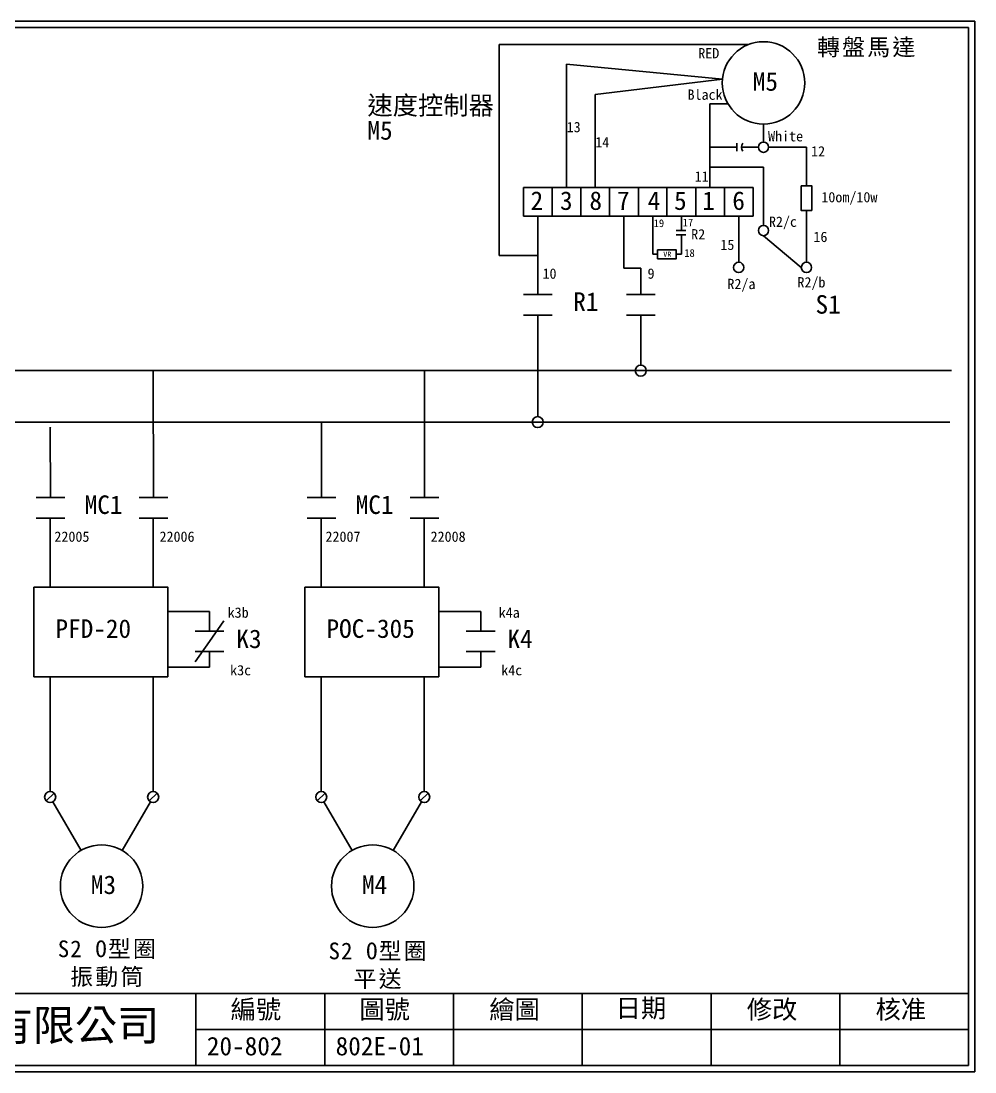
# Model space of a CAD drawing. Extents: x 10 to 297, y 3 to 207.
# Drawn here: x 111.8 to 297, y 3 to 207 of the extents above; entities that cross this region are included whole.
import ezdxf

# ---------------------------------------------------------------- set-up
doc = ezdxf.new("R2010")
doc.units = 0
doc.layers.get('0').update_dxf_attribs({"linetype": 'CONTINUOUS'})
doc.layers.add('圖框層', color=7, linetype='CONTINUOUS')
doc.layers.add('標尺寸層', color=3, linetype='CONTINUOUS')
doc.styles.add('STSL', font='kaiu.ttf')
doc.styles.add('標楷體', font='kaiu.ttf')

msp = doc.modelspace()

# ---------------------------------------------------------------- linework, layer by layer
for p, q in [((171.76, 139.12), (41.11, 139.13)), ((137.46, 139.12), (137.48, 114.47)), ((171.76, 139.12), (292.46, 139.12)), ((201.22, 129.12), (21.12, 129.12)), ((151.76, 129.12), (292.09, 129.12)), ((117.47, 128.12), (117.48, 114.47)), ((117.42, 110.49), (117.42, 104.63)), ((137.42, 110.49), (137.42, 104.63)), ((170.05, 110.49), (170.05, 104.63)), ((190.05, 110.49), (190.05, 104.63)), ((117.42, 104.63), (117.42, 97.1)), ((137.42, 104.63), (137.42, 97.1)), ((170.05, 104.63), (170.05, 97.1)), ((190.05, 104.63), (190.05, 97.1)), ((117.43, 79.72), (117.44, 57.43)), ((137.43, 79.72), (137.44, 57.43)), ((170.06, 79.72), (170.07, 57.43)), ((190.06, 79.72), (190.07, 57.43)), ((118.2, 57.12), (116.68, 55.6)), ((138.2, 57.12), (136.68, 55.6)), ((170.82, 57.12), (169.31, 55.6)), ((190.82, 57.12), (189.31, 55.6)), ((123.43, 45.99), (117.97, 55.43)), ((131.43, 45.99), (136.89, 55.44)), ((176.06, 45.99), (170.6, 55.43)), ((184.06, 45.99), (189.51, 55.44))]:
    msp.add_line(p, q)
for centre, radius in [((255.94, 194.96), 8), ((232.11, 139.12), 1.07), ((212.11, 129.12), 1.07), ((117.44, 56.36), 1.07), ((137.44, 56.36), 1.07), ((170.07, 56.36), 1.07), ((190.07, 56.36), 1.07), ((127.43, 39.06), 8), ((180.06, 39.06), 8)]:
    msp.add_circle(centre, radius)
at = {"layer": '圖框層', "color": 7}
for p, q in [((297, 206.97), (10, 206.97)), ((297, 3), (297, 206.97)), ((295.75, 205.72), (11.25, 205.72)), ((295.75, 4.25), (295.75, 205.72)), ((11.25, 18.25), (295.75, 18.25)), ((145.75, 4.25), (145.75, 18.25)), ((170.75, 4.25), (170.75, 18.25)), ((195.75, 4.25), (195.75, 18.25)), ((220.75, 4.25), (220.75, 18.25)), ((245.75, 4.25), (245.75, 18.25)), ((270.75, 4.25), (270.75, 18.25)), ((145.75, 11.25), (295.75, 11.25)), ((11.25, 4.25), (295.75, 4.25)), ((10, 3), (297, 3))]:
    msp.add_line(p, q, dxfattribs=at)
at = {"layer": '標尺寸層', "color": 7}
for p, q in [((204.63, 161.49), (204.63, 202.4)), ((204.63, 202.4), (253, 202.4)), ((217.72, 174.66), (217.72, 198.6)), ((217.72, 198.6), (247.98, 195.71)), ((223.28, 192.73), (247.98, 195.71)), ((223.28, 174.66), (223.28, 192.73)), ((249.05, 190.87), (245.55, 190.87)), ((245.55, 174.66), (245.55, 190.87)), ((255.94, 186.96), (255.94, 183.47)), ((250.77, 182.47), (245.55, 182.47)), ((250.77, 183.25), (250.77, 181.68)), ((251.66, 182.47), (254.94, 182.47)), ((256.94, 182.47), (264.28, 182.47)), ((264.28, 174.99), (264.28, 182.47)), ((245.58, 178.58), (255.94, 178.58)), ((255.94, 178.58), (255.94, 167.3)), ((209.36, 169.1), (209.36, 174.66)), ((209.36, 174.66), (214.93, 174.66)), ((214.93, 169.1), (214.93, 174.66)), ((214.93, 169.1), (214.93, 174.66)), ((214.93, 174.66), (220.5, 174.66)), ((220.5, 169.1), (220.5, 174.66)), ((220.5, 169.1), (220.5, 174.66)), ((220.5, 174.66), (226.07, 174.66)), ((226.07, 169.1), (226.07, 174.66)), ((226.07, 169.1), (226.07, 174.66)), ((226.07, 174.66), (231.64, 174.66)), ((231.64, 169.1), (231.64, 174.66)), ((231.64, 169.1), (231.64, 174.66)), ((231.64, 174.66), (237.2, 174.66)), ((237.2, 169.1), (237.2, 174.66)), ((237.2, 169.1), (237.2, 174.66)), ((237.2, 174.66), (242.77, 174.66)), ((242.77, 169.1), (242.77, 174.66)), ((242.77, 169.1), (242.77, 174.66)), ((242.77, 174.66), (248.34, 174.66)), ((248.34, 169.1), (248.34, 174.66)), ((248.34, 169.1), (248.34, 174.66)), ((248.34, 174.66), (253.91, 174.66)), ((253.91, 169.1), (253.91, 174.66)), ((264.28, 170.22), (264.28, 160.15)), ((209.36, 169.1), (214.93, 169.1)), ((212.15, 153.88), (212.15, 169.1)), ((214.93, 169.1), (220.5, 169.1)), ((220.5, 169.1), (226.07, 169.1)), ((226.07, 169.1), (231.64, 169.1)), ((228.85, 169.1), (228.85, 159.01)), ((231.64, 169.1), (237.2, 169.1)), ((234.42, 169.1), (234.42, 161.69)), ((237.2, 169.1), (242.77, 169.1)), ((239.99, 169.1), (239.99, 166.3)), ((242.77, 169.1), (248.34, 169.1)), ((248.34, 169.1), (253.91, 169.1)), ((251.12, 169.1), (251.12, 160.15)), ((239, 166.3), (240.89, 166.3)), ((239, 165.47), (240.89, 165.47)), ((239.99, 165.47), (239.99, 161.69)), ((255.94, 165.3), (263.28, 159.15)), ((212.15, 161.49), (204.63, 161.49)), ((235.38, 161.69), (234.42, 161.69)), ((239.01, 161.69), (239.99, 161.69)), ((232.15, 159.01), (228.85, 159.01)), ((232.15, 153.88), (232.15, 159.01)), ((209.36, 153.88), (214.93, 153.88)), ((229.36, 153.88), (234.93, 153.88)), ((209.36, 149.91), (214.93, 149.91)), ((212.14, 149.91), (212.11, 130.19)), ((229.36, 149.91), (234.93, 149.91)), ((232.13, 149.91), (232.11, 140.19)), ((190.1, 114.47), (190.1, 139.12)), ((170.1, 114.47), (170.1, 129.12)), ((117.67, 128.12), (117.67, 128.12)), ((117.67, 128.12), (117.67, 128.12)), ((114.69, 114.47), (120.26, 114.47)), ((134.69, 114.47), (140.26, 114.47)), ((167.32, 114.47), (172.89, 114.47)), ((187.32, 114.47), (192.89, 114.47)), ((114.69, 110.49), (120.26, 110.49)), ((117.42, 110.49), (117.42, 104.63)), ((134.69, 110.49), (140.26, 110.49)), ((167.32, 110.49), (172.89, 110.49)), ((170.05, 110.49), (170.05, 104.63)), ((187.32, 110.49), (192.89, 110.49)), ((140.33, 92.38), (148.4, 92.38)), ((148.4, 92.38), (148.4, 88.55)), ((192.96, 92.38), (201.03, 92.38)), ((201.03, 92.38), (201.03, 88.55)), ((148.4, 86.57), (151.18, 90.54)), ((145.61, 88.55), (151.18, 88.55)), ((148.4, 88.55), (151.18, 88.55)), ((198.24, 88.55), (203.81, 88.55)), ((201.03, 88.55), (203.81, 88.55)), ((145.61, 82.59), (148.4, 86.57)), ((145.61, 84.58), (151.18, 84.58)), ((145.61, 84.58), (148.4, 84.58)), ((148.4, 84.58), (148.4, 81.59)), ((198.24, 84.58), (203.81, 84.58)), ((198.24, 84.58), (201.03, 84.58)), ((201.03, 84.58), (201.03, 81.59)), ((148.4, 81.59), (140.27, 81.59)), ((201.03, 81.59), (192.9, 81.59))]:
    msp.add_line(p, q, dxfattribs=at)
for points in [[(263.25, 174.99), (265.3, 174.99), (265.3, 170.22), (263.25, 170.22)], [(235.38, 162.56), (239.01, 162.56), (239.01, 160.82), (235.38, 160.82)], [(114.28, 97.1), (140.27, 97.1), (140.27, 79.72), (114.28, 79.72)], [(166.91, 97.1), (192.9, 97.1), (192.9, 79.72), (166.91, 79.72)]]:
    msp.add_lwpolyline(points, close=True, dxfattribs=at)
for centre in [(255.94, 182.47), (255.94, 166.3), (251.12, 159.15), (264.28, 159.15)]:
    msp.add_circle(centre, 1, dxfattribs=at)
msp.add_arc((252.85, 182.47), 1.19, 138.7324, 221.2676, dxfattribs=at)

# ---------------------------------------------------------------- texts
at = {"color": 0, "char_height": 3.25, "width": 24.1454, "attachment_point": 2, "style": '標楷體'}
for s, insert in [('{\\T1.1;轉盤馬達}', (276.09, 203.54)), ('{\\T1.1;S2 O型圈\\P振動筒}', (128.66, 28.53)), ('{\\T1.1;S2 O型圈\\P平送}', (181.23, 28.12))]:
    msp.add_mtext(s, dxfattribs=dict(at, insert=insert))
at = {"layer": '圖框層', "color": 4, "style": 'STSL'}
for s, height, p in [('RED', 2, (243.27, 199.72)), ('M5', 3.6, (253.86, 193.43)), ('Black', 2, (241.19, 191.68)), ('速度控制器', 3.6, (179.04, 188.8)), ('M5', 3.6, (179.04, 183.94)), ('13', 2, (217.72, 185.39)), ('White', 2, (256.82, 183.61)), ('14', 2, (223.28, 182.46)), ('12', 2, (265.18, 180.68)), ('11', 2, (242.57, 175.8)), ('2', 3.6, (210.71, 170.31)), ('3', 3.6, (216.42, 170.31)), ('8', 3.6, (222.14, 170.31)), ('7', 3.6, (227.5, 170.31)), ('4', 3.6, (233.45, 170.31)), ('5', 3.6, (238.57, 170.31)), ('1', 3.6, (244.05, 170.31)), ('6', 3.6, (249.88, 170.31)), ('10om/10w', 2, (267.17, 171.79)), ('19', 1.5, (234.61, 166.98)), ('17', 1.5, (240.25, 167.1)), ('R2/c', 2, (256.99, 167.02)), ('R2', 2, (241.9, 164.58)), ('16', 2, (265.63, 164.08)), ('15', 2, (247.56, 162.54)), ('VR', 1, (236.48, 161.21)), ('18', 1.5, (240.55, 161.19)), ('10', 2, (213.03, 156.95)), ('9', 2, (233.43, 156.95)), ('R2/a', 2, (248.93, 154.94)), ('R2/b', 2, (262.53, 155.26)), ('R1', 3.6, (218.99, 150.72)), ('S1', 3.6, (266.04, 150.17)), ('MC1', 3.6, (124.13, 111.3)), ('MC1', 3.6, (176.76, 111.3)), ('22005', 2, (118.26, 105.9)), ('22006', 2, (138.67, 105.9)), ('22007', 2, (170.89, 105.9)), ('22008', 2, (191.3, 105.9)), ('k3b', 2, (151.9, 91.16)), ('k4a', 2, (204.53, 91.16)), ('PFD-20', 3.6, (118.46, 87.25)), ('POC-305', 3.6, (171.09, 87.25)), ('K3', 3.6, (153.59, 85.27)), ('K4', 3.6, (206.22, 85.27)), ('k3c', 2, (152.38, 79.98)), ('k4c', 2, (205.01, 79.98)), ('M3', 3.6, (125.34, 37.54)), ('M4', 3.6, (177.97, 37.54)), ('編號', 3.6, (152.47, 13.34)), ('圖號', 3.6, (177.47, 13.34)), ('繪圖', 3.6, (202.69, 13.34)), ('日期', 3.6, (227.22, 13.59)), ('修改', 3.6, (252.69, 13.34)), ('核准', 3.6, (277.69, 13.34)), ('泓陞自動化科技有限公司', 6, (48.6, 9.08)), ('20-802', 3.6, (147.86, 6.22)), ('802E-01', 3.6, (172.86, 6.22))]:
    msp.add_text(s, height=height, dxfattribs=at).set_placement(p)

doc.saveas('drawing.dxf')
